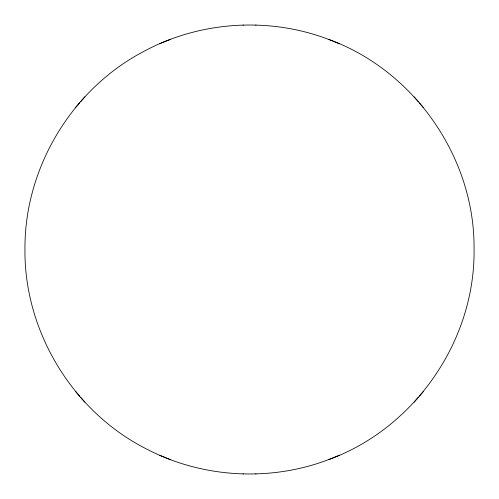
<?xml version="1.0" encoding="UTF-8"?>
<svg xmlns="http://www.w3.org/2000/svg" width="499" height="499" viewBox="0 0 499 499"><rect width="100%" height="100%" fill="white"/><g stroke="black" fill="none" stroke-linecap="round" stroke-linejoin="round"><path stroke-width="0.75" d="M333.282 41.261C272.417 16.274 200.579 20.365 142.87 51.933C71.326 89.701 24.258 168.581 24.95 249.5C24.183 332.477 73.815 413.178 148.228 449.861C204.964 478.915 274.294 481.928 333.282 457.739M328.641 459.61C414.438 428.491 475.191 340.817 474.05 249.5C475.191 158.183 414.438 70.509 328.641 39.39M75.386 107.697L79.64 102.825M80.719 101.553L84.842 96.825M414.158 402.175L418.281 397.447M419.36 396.175L423.614 391.303M159.668 43.719L164.639 41.71M165.718 41.261L170.359 39.39M334.361 457.29L339.332 455.281M255.619 25.112L256.062 25.1M242.938 473.9L243.381 473.888M242.938 25.1L243.381 25.112M255.619 473.888L256.062 473.9M334.361 41.71L339.332 43.719M159.668 455.281L164.639 457.29M165.718 457.739L170.359 459.61M414.158 96.825L418.281 101.553M419.36 102.825L423.614 107.697M75.386 391.303L79.64 396.175M80.719 397.447L84.842 402.175"/></g></svg>
